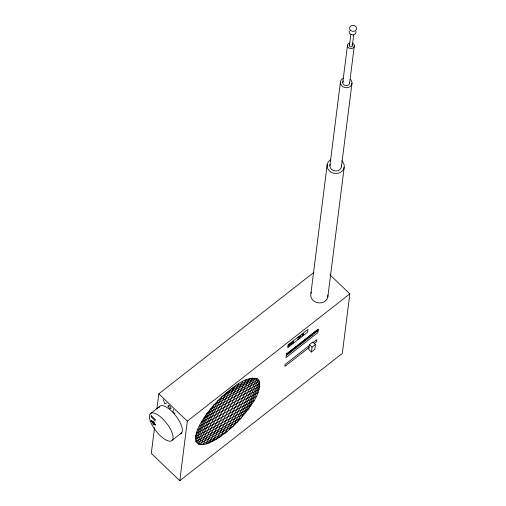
<?xml version="1.0" encoding="UTF-8"?>
<svg xmlns="http://www.w3.org/2000/svg" width="506" height="506" viewBox="0 0 506 506"><rect width="100%" height="100%" fill="white"/><g stroke="black" fill="none" stroke-linecap="round" stroke-linejoin="round"><path stroke-width="0.76" d="M154.545 427.538L151.281 453.395L179.794 480.7L342.322 353.409L349.842 293.859L329.887 274.752M156.923 408.734L158.802 393.851L313.884 272.392M173.305 409.303L172.989 411.814L174.975 413.718M179.794 480.7L187.315 421.15L349.842 293.859M286.516 355.484L286.725 353.833M286.915 355.168L287.123 353.517M287.446 354.757L287.655 353.099M288.667 346.553L288.901 344.694L290.716 343.27M288.085 354.257L288.293 352.6M288.597 353.852L288.806 352.201M289.109 353.454L289.318 351.803M289.615 353.055L289.824 351.404M290.128 352.657L290.336 351M291.241 344.466L291.469 342.682L292.228 343.65L293.372 341.227L293.164 342.923M290.64 352.258L290.849 350.601M291.146 351.853L291.355 350.203M291.658 351.455L291.867 349.804M292.291 350.962L292.5 349.311M292.917 350.468L293.126 348.817M293.543 349.981L293.752 348.324M294.176 349.488L294.384 347.831M294.802 348.995L295.011 347.337M295.434 348.501L295.643 346.844M296.061 348.008L296.269 346.357M296.693 347.514L296.902 345.864M297.926 339.754L307.604 332.17L307.958 329.381L287.99 345.016L287.642 347.755L297.933 339.703L298.274 336.958M297.319 347.021L297.528 345.37M297.945 346.528L298.154 344.877M298.578 346.041L298.787 344.384M299.204 345.547L299.413 343.89M299.837 345.054L300.045 343.397M300.463 344.561L300.672 342.904M301.924 335.959L302.12 334.377L302.809 335.276L303.537 333.296L303.587 334.643M301.095 344.067L301.304 342.417M301.721 343.574L301.93 341.923M302.348 343.081L302.563 341.43M302.98 342.587L303.189 340.936M303.606 342.1L303.815 340.443M304.239 341.607L304.448 339.95M304.865 341.114L305.074 339.456M327.205 164.444L310.848 293.929A8.621 7.457 7.2 0 0 318.989 302.923A8.621 7.457 7.2 0 0 327.901 295.049M305.498 340.62L305.706 338.963M306.124 340.127L306.332 338.476M306.756 339.634L306.965 337.983M307.382 339.14L307.591 337.489M308.009 338.647L308.217 336.996M329.88 165.633L340.405 82.358M308.641 338.16L308.85 336.503M309.267 337.666L309.476 336.009M309.9 337.173L310.108 335.516M309.406 344.649L308.793 349.507L311.418 352.024L314.821 349.355L315.434 344.497L312.809 341.986L309.406 344.649L312.031 347.16L311.418 352.024M310.526 336.68L310.735 335.023M342.783 82.497L347.47 45.439M311.158 336.186L311.367 334.536M311.993 334.042L311.778 335.744L312.537 335.155L312.752 333.448M349.437 45.553L350.892 34.054M313.252 334.447L313.448 332.897M313.954 333.903L314.15 332.353M314.656 333.353L314.852 331.803M315.181 332.942L315.377 331.392M315.706 332.531L315.902 330.981M316.231 332.119L316.427 330.57M352.34 45.723L353.694 34.99M316.712 331.74L316.908 330.19M317.192 331.367L317.388 329.811M317.679 330.987L317.869 329.438M349.627 82.902L354.308 45.844M341.487 166.322L352.012 83.047M327.812 296.997L344.169 167.505M197.321 429.98L195.499 436.539L195.879 441.384L198.428 444.173C204.981 445.925 211.122 442.035 216.695 439.107C225.904 433.199 234.038 425.818 241.419 417.76C249.528 407.222 260.919 395.54 259.559 381.233L257.01 378.444C243.133 376.641 232.014 388.595 222.064 396.571C212.14 406.305 202.95 417.153 197.321 429.98L254.227 400.467M200.699 444.445L226.283 392.928L254.739 378.172L229.155 429.689M202.969 444.723L230.502 389.291L252.469 377.893L224.936 433.332M234.62 386.401L206.087 443.857L220.812 436.216L249.35 378.76M209.199 442.997L238.743 383.51M212.944 441.055L242.488 381.562M216.695 439.107L246.239 379.62M299.116 338.267L300.419 335.706L300.868 336.838M150.143 413.921L159.447 406.634M299.894 336.737L300.602 336.18M288.781 345.623L290.596 344.2M172.331 440.144L181.629 432.858M309.299 345.503L285.144 364.415L284.891 366.42L309.046 347.502M312.702 342.834L316.864 339.577L316.611 341.582L314.232 343.441M312.031 347.16L315.434 344.497M204.057 417.867L259.028 389.354M201.205 422.149L258.117 392.637M199.263 426.065L256.175 396.552M196.41 433.262L251.381 404.749M201.831 444.584L227.055 431.498M166.816 403.016L164.684 403.864L163.419 399.677M158.802 393.851L187.315 421.15M311.007 293.303A8.621 7.457 7.2 0 1 311.513 292.089M158.903 407.773A17.248 6.565 51.9 0 1 175.114 414.952A17.248 6.565 51.9 0 1 180.193 433.8M341.746 160.857A8.621 7.457 7.2 0 1 341.436 171.717A8.621 7.457 7.2 0 1 328.957 170.427A8.621 7.457 7.2 0 1 330.722 159.719M341.341 165.007A5.819 5.035 7.2 0 1 335.497 171.009A5.819 5.035 7.2 0 1 330.127 164.342M350.443 79.385A5.819 5.035 7.2 0 1 349.791 86.779A5.819 5.035 7.2 0 1 341.348 85.305A5.819 5.035 7.2 0 1 343.466 78.171M349.538 82.13A3.428 2.966 7.2 0 1 345.649 85.615A3.428 2.966 7.2 0 1 343.302 81.042M352.695 43.168A3.428 2.966 7.2 0 1 353.435 47.703A3.428 2.966 7.2 0 1 348.198 47.393A3.428 2.966 7.2 0 1 349.273 42.966M351.948 44.813A1.455 1.259 7.2 0 1 351.879 46.59A1.455 1.259 7.2 0 1 349.829 46.47A1.455 1.259 7.2 0 1 349.893 44.686M355.996 31.296A3.485 3.017 7.2 0 1 352.511 34.901A3.485 3.017 7.2 0 1 349.279 30.91M151.256 415.755L151.123 416.843L155.165 420.714L155.298 419.626L151.256 415.755M151.364 420.416L151.275 421.137L155.525 425.211L155.62 424.49L151.364 420.416M153.204 421.188L152.863 423.876L154.001 424.964L154.336 422.276L153.204 421.188M286.453 354.042L286.01 357.559L317.907 332.575L318.356 329.058L286.453 354.042M206.903 413.579L195.499 436.539L248.535 409.038L259.939 386.078L206.903 413.579M210.458 409.215L195.689 438.961L244.974 413.402L259.749 383.656L210.458 409.215M214.019 404.857L195.879 441.384L241.419 417.76L259.559 381.233L214.019 404.857M218.042 400.714L197.15 442.775L237.396 421.903L258.288 379.842L218.042 400.714M222.064 396.571L198.428 444.173L233.367 426.046L257.01 378.444L222.064 396.571M168.213 406.28A2.182 0.829 51.9 0 0 170.788 408.747A2.182 0.829 51.9 0 0 169.706 405.888A2.182 0.829 51.9 0 0 168.213 406.28M350.531 30.309A3.485 3.017 7.2 0 0 356.395 29.291A3.485 3.017 7.2 0 0 352.258 25.351A3.485 3.017 7.2 0 0 350.531 30.309M150.497 421.561A17.248 6.565 51.9 0 0 170.889 441.087A17.248 6.565 51.9 0 0 162.318 418.456A17.248 6.565 51.9 0 0 150.497 421.561"/></g></svg>
